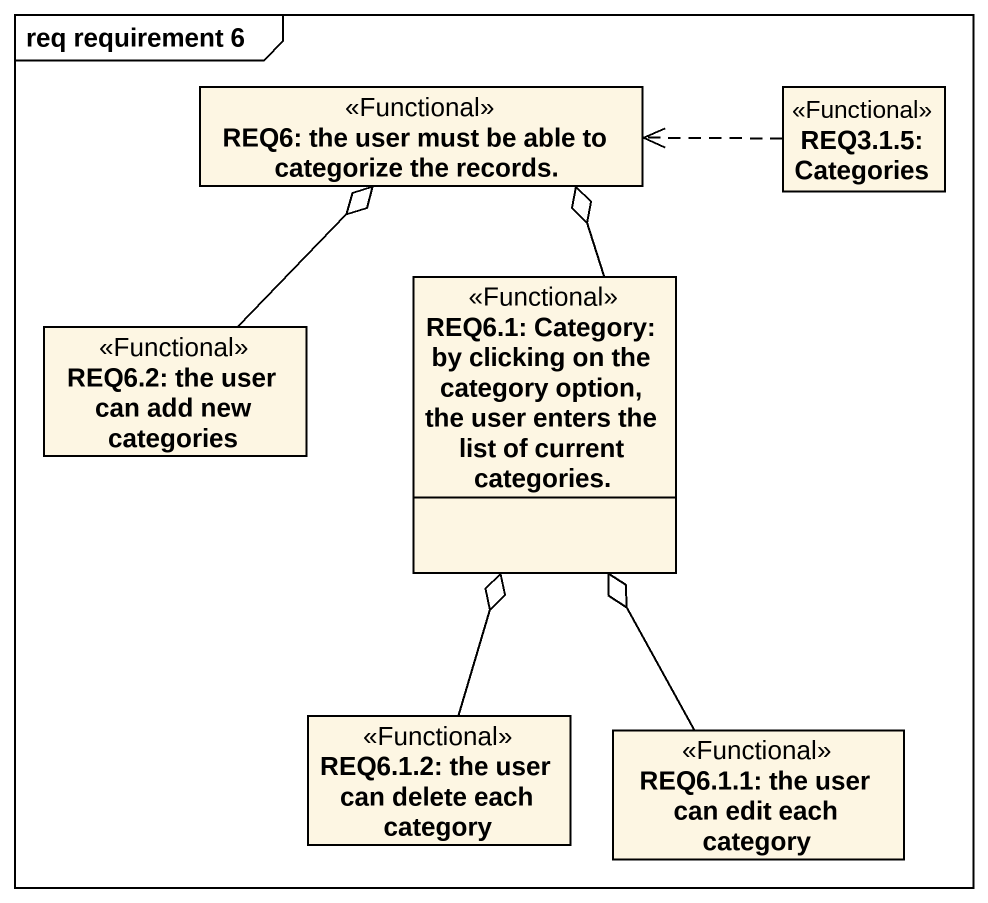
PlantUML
@startuml
mainframe req requirement 6
hide circle
hide empty members
class "REQ6: the user must be able to categorize the records." as REQ6_the_user_must_be_able <<Functional>>
class "REQ3.1.5: Categories" as REQ3_1_5_Categories <<Functional>>
class "REQ6.1: Category: by clicking on the category option, the user enters the list of current categories." as REQ6_1_Category_by_clicking <<Functional>>
class "REQ6.2: the user can add new categories" as REQ6_2_the_user_can_add_new <<Functional>>
class "REQ6.1.2: the user can delete each category" as REQ6_1_2_the_user_can <<Functional>>
class "REQ6.1.1: the user can edit each category" as REQ6_1_1_the_user_can_edit <<Functional>>
REQ3_1_5_Categories .left.> REQ6_the_user_must_be_able
REQ6_1_Category_by_clicking -up-o REQ6_the_user_must_be_able
REQ6_2_the_user_can_add_new -up-o REQ6_the_user_must_be_able
REQ6_1_2_the_user_can -up-o REQ6_1_Category_by_clicking
REQ6_1_1_the_user_can_edit -up-o REQ6_1_Category_by_clicking
@enduml
